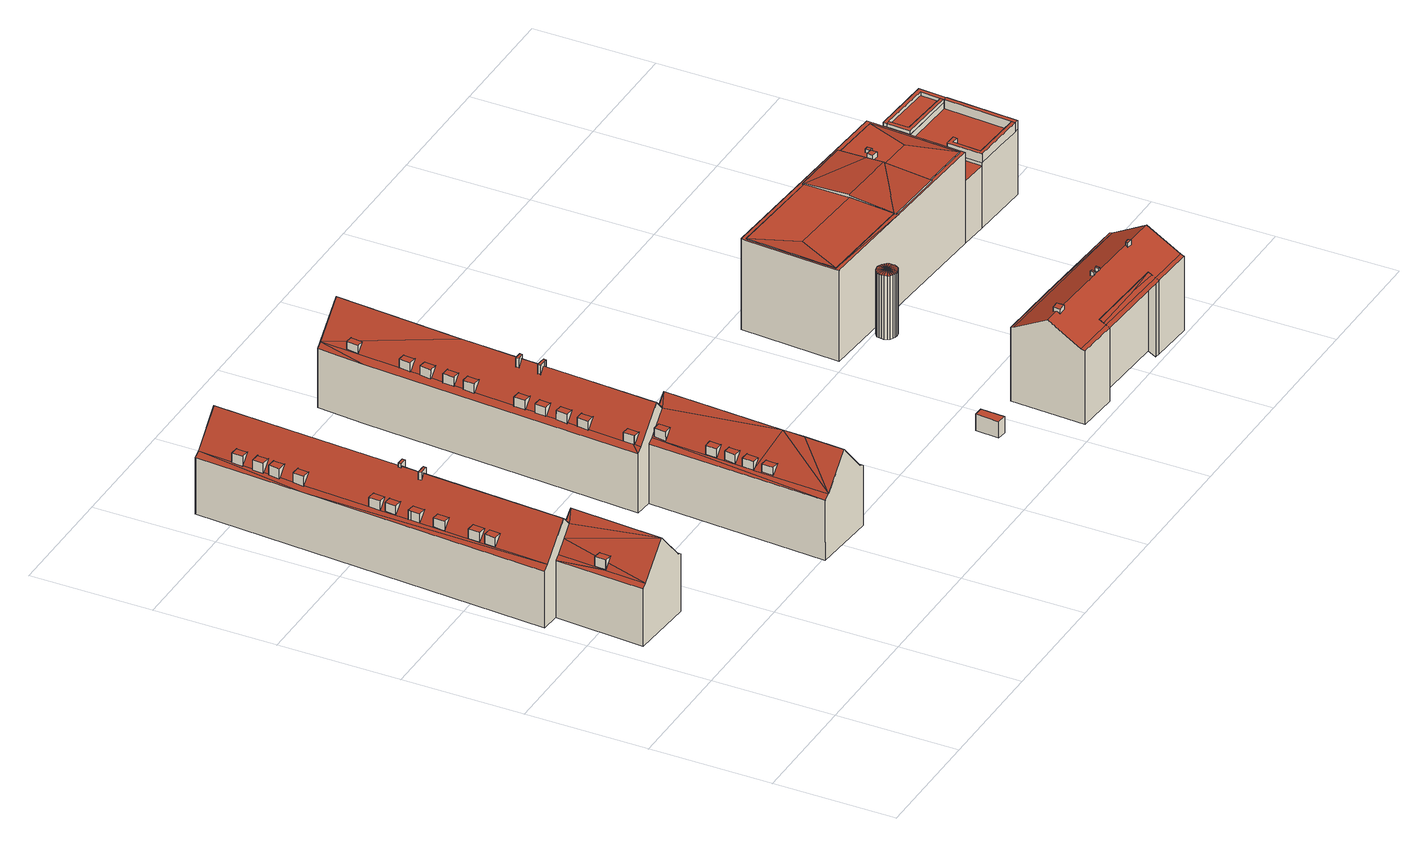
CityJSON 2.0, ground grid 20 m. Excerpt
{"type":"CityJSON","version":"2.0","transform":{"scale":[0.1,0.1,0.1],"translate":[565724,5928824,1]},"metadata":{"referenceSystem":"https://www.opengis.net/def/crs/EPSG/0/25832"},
"CityObjects":{
"building1":{"type":"Building","attributes":{"Grundfläche 2D":"768.946537","Grundhöhe NN":"1.746"},"children":["building1-1","building1-2","building1-3","building1-4","building1-5","building1-6","building1-7","building1-8","building1-9","building1-10","building1-11","building1-12","building1-13","building1-14","building1-15","building1-16","building1-17","building1-18","building1-19","building1-20","building1-21"],"geometry":[{"type":"Solid","lod":"3","boundaries":[[[[0,1,2,3,4,5,6,7,8,9,10]],[[6,11,12,7]],[[13,14,15,16,17,18,19,9,8,7,12,20,21,22]],[[23,18,17]],[[22,14,13]],[[22,24,22,21,20,25,26,27,28,29,30,31,32,33,34,35,36,37,38,17,16,15,14,39,14]],[[40,41,25,42,43,44]],[[36,35,34,33,32,31,30,29,28,27,26,25,41,38,37]],[[45,38,41]],[[46,47,48]],[[48,47,49,50]],[[50,51,48]],[[52,53,50,49,47,54,47,46,55,56]],[[18,23,52]],[[23,53,52]],[[57,53,23]],[[58,59,57,60,61]],[[61,62,58]],[[58,62,63]],[[63,53,57,59,58]],[[64,65,63,62]],[[62,61,64]],[[61,60,64]],[[11,6,5,4,3,2,1,0,10,66,67]],[[68,42,25,20,12,11,67,69]],[[45,41,40,44,43,42,68,70]],[[60,57,23,17,38,45,70,71,64]],[[66,10,9,19,18,52,56,55,46,48,72,73]],[[65,64,71,74]],[[51,50,53,63,65,74,75]],[[48,51,75,72]],[[73,72,75,74,71,70,68,69,67,66]]]],"semantics":{"surfaces":[{"type":"RoofSurface"},{"type":"WallSurface"},{"type":"GroundSurface"}],"values":[[0,0,0,0,0,0,0,0,0,0,0,0,0,0,0,0,0,0,0,0,0,0,0,1,1,1,1,1,1,1,1,2]]}}]},
"building1-1":{"type":"BuildingInstallation","parents":["building1"],"geometry":[{"type":"MultiSurface","lod":"3","boundaries":[[[76,77,78,79]],[[79,7,76]],[[78,77,8]],[[8,7,79,78]]],"semantics":{"surfaces":[{"type":"RoofSurface"},{"type":"WallSurface"}],"values":[0,1,1,1]}}]},
"building1-2":{"type":"BuildingInstallation","parents":["building1"],"geometry":[{"type":"MultiSurface","lod":"3","boundaries":[[[80,81,82,83,84]],[[29,84,83,85]],[[86,85,83,82]],[[82,81,28,86]]],"semantics":{"surfaces":[{"type":"RoofSurface"},{"type":"WallSurface"}],"values":[0,1,1,1]}}]},
"building1-3":{"type":"BuildingInstallation","parents":["building1"],"geometry":[{"type":"MultiSurface","lod":"3","boundaries":[[[87,88,89,90]],[[91,35,89,88]],[[90,89,35]],[[88,87,34,91]]],"semantics":{"surfaces":[{"type":"RoofSurface"},{"type":"WallSurface"}],"values":[0,1,1,1]}}]},
"building1-4":{"type":"BuildingInstallation","parents":["building1"],"geometry":[{"type":"MultiSurface","lod":"3","boundaries":[[[92,93,94,95,96]],[[97,36,94,93]],[[36,37,95,94]],[[37,96,95]],[[93,92,97]]],"semantics":{"surfaces":[{"type":"RoofSurface"},{"type":"WallSurface"}],"values":[0,1,1,1,1]}}]},
"building1-5":{"type":"BuildingInstallation","parents":["building1"],"geometry":[{"type":"MultiSurface","lod":"3","boundaries":[[[98,99,100,101,102,103]],[[102,101,104,105]],[[98,103,102,105,31]],[[101,100,99,30,104]]],"semantics":{"surfaces":[{"type":"RoofSurface"},{"type":"WallSurface"}],"values":[0,1,1,1]}}]},
"building1-6":{"type":"BuildingInstallation","parents":["building1"],"geometry":[{"type":"MultiSurface","lod":"3","boundaries":[[[106,107,108,109]],[[107,110,108]],[[109,111,106]],[[107,106,111,110]]],"semantics":{"surfaces":[{"type":"RoofSurface"},{"type":"WallSurface"}],"values":[0,1,1,1]}}]},
"building1-7":{"type":"BuildingInstallation","parents":["building1"],"geometry":[{"type":"MultiSurface","lod":"3","boundaries":[[[112,113,114,115]],[[113,112,116,117]],[[113,117,114]],[[115,116,112]]],"semantics":{"surfaces":[{"type":"RoofSurface"},{"type":"WallSurface"}],"values":[0,1,1,1]}}]},
"building1-8":{"type":"BuildingInstallation","parents":["building1"],"geometry":[{"type":"MultiSurface","lod":"3","boundaries":[[[118,119,120,121]],[[121,120,122,123]],[[121,123,118]],[[119,122,120]]],"semantics":{"surfaces":[{"type":"RoofSurface"},{"type":"WallSurface"}],"values":[0,1,1,1]}}]},
"building1-9":{"type":"BuildingInstallation","parents":["building1"],"geometry":[{"type":"MultiSurface","lod":"3","boundaries":[[[124,125,126,127]],[[127,126,128,129]],[[127,129,124]],[[125,128,126]]],"semantics":{"surfaces":[{"type":"RoofSurface"},{"type":"WallSurface"}],"values":[0,1,1,1]}}]},
"building1-10":{"type":"BuildingInstallation","parents":["building1"],"geometry":[{"type":"MultiSurface","lod":"3","boundaries":[[[130,131,132,133]],[[133,132,134,135]],[[133,135,130]],[[131,134,132]]],"semantics":{"surfaces":[{"type":"RoofSurface"},{"type":"WallSurface"}],"values":[0,1,1,1]}}]},
"building1-11":{"type":"BuildingInstallation","parents":["building1"],"geometry":[{"type":"MultiSurface","lod":"3","boundaries":[[[136,137,138,139]],[[137,140,138]],[[139,141,136]],[[137,136,141,140]]],"semantics":{"surfaces":[{"type":"RoofSurface"},{"type":"WallSurface"}],"values":[0,1,1,1]}}]},
"building1-12":{"type":"BuildingInstallation","parents":["building1"],"geometry":[{"type":"MultiSurface","lod":"3","boundaries":[[[142,143,144,145]],[[143,146,144]],[[145,147,142]],[[143,142,147,146]]],"semantics":{"surfaces":[{"type":"RoofSurface"},{"type":"WallSurface"}],"values":[0,1,1,1]}}]},
"building1-13":{"type":"BuildingInstallation","parents":["building1"],"geometry":[{"type":"MultiSurface","lod":"3","boundaries":[[[148,149,150,151,152,153,154,155,156]],[[157,158,159,152,151,150]],[[16,160,161,162,154,153,152,159,163]],[[162,164,155,154]],[[155,164,165,166,15,167,157,150,149,148,156]]],"semantics":{"surfaces":[{"type":"RoofSurface"},{"type":"WallSurface"}],"values":[0,1,1,1,1]}}]},
"building1-14":{"type":"BuildingInstallation","parents":["building1"],"geometry":[{"type":"MultiSurface","lod":"3","boundaries":[[[168,169,170,171]],[[172,173,170,169]],[[27,24,171,170,173]],[[172,169,168,174,26]]],"semantics":{"surfaces":[{"type":"RoofSurface"},{"type":"WallSurface"}],"values":[0,1,1,1]}}]},
"building1-15":{"type":"BuildingInstallation","parents":["building1"],"geometry":[{"type":"MultiSurface","lod":"3","boundaries":[[[175,176,177,178]],[[176,179,177]],[[178,180,175]],[[176,175,180,179]]],"semantics":{"surfaces":[{"type":"RoofSurface"},{"type":"WallSurface"}],"values":[0,1,1,1]}}]},
"building1-16":{"type":"BuildingInstallation","parents":["building1"],"geometry":[{"type":"MultiSurface","lod":"3","boundaries":[[[181,182,183,184]],[[182,185,183]],[[184,186,181]],[[182,181,186,185]]],"semantics":{"surfaces":[{"type":"RoofSurface"},{"type":"WallSurface"}],"values":[0,1,1,1]}}]},
"building1-17":{"type":"BuildingInstallation","parents":["building1"],"geometry":[{"type":"MultiSurface","lod":"3","boundaries":[[[187,188,189,190,191,192]],[[191,190,193,194]],[[187,192,191,194,33]],[[190,189,188,32,193]]],"semantics":{"surfaces":[{"type":"RoofSurface"},{"type":"WallSurface"}],"values":[0,1,1,1]}}]},
"building1-18":{"type":"BuildingInstallation","parents":["building1"],"geometry":[{"type":"MultiSurface","lod":"3","boundaries":[[[195,196,197,198,199,200,201,202]],[[203,204,196,195]],[[204,39,14,13,205,200,199,198,197,196]],[[205,206,201,200]],[[203,195,202,201,206,22]]],"semantics":{"surfaces":[{"type":"RoofSurface"},{"type":"WallSurface"}],"values":[0,1,1,1,1]}}]},
"building1-19":{"type":"BuildingInstallation","parents":["building1"],"geometry":[{"type":"MultiSurface","lod":"3","boundaries":[[[207,208,209,210]],[[208,211,209]],[[210,212,207]],[[208,207,212,211]]],"semantics":{"surfaces":[{"type":"RoofSurface"},{"type":"WallSurface"}],"values":[0,1,1,1]}}]},
"building1-20":{"type":"BuildingInstallation","parents":["building1"],"geometry":[{"type":"MultiSurface","lod":"3","boundaries":[[[213,214,215,216,217]],[[216,215,218,219]],[[213,217,54,49]],[[49,47,214,213]],[[47,218,215,214]]],"semantics":{"surfaces":[{"type":"RoofSurface"},{"type":"WallSurface"}],"values":[0,1,1,1,1]}}]},
"building1-21":{"type":"BuildingInstallation","parents":["building1"],"geometry":[{"type":"MultiSurface","lod":"3","boundaries":[[[220,221,222,223,224]],[[225,61,221,220]],[[61,62,222,221]],[[222,62,58,223]],[[220,224,59,225]]],"semantics":{"surfaces":[{"type":"RoofSurface"},{"type":"WallSurface"}],"values":[0,1,1,1,1]}}]},
"building2":{"type":"Building","attributes":{"Grundfläche 2D":"890.779433","Grundhöhe NN":"1.275"},"children":["building2-1","building2-2","building2-3","building2-4","building2-5","building2-6","building2-7","building2-8","building2-9","building2-10","building2-11","building2-12","building2-13","building2-14","building2-15","building2-16","building2-17","building2-18","building2-19","building2-20","building2-21","building2-22","building2-23","building2-24","building2-25","building2-26","building2-27","building2-28","building2-29","building2-30","building2-31","building2-32","building2-33","building2-34"],"geometry":[{"type":"Solid","lod":"3","boundaries":[[[[226,227,228,229]],[[230,231,232,233,234,235,236,237,238,239,240,241,242,243,244,245,246,229,228,247,248,249,250,251,252,253,254]],[[226,245,244,243,242,241,240,239,238,237,236,235,234,233,232,231,230,254,255,227]],[[226,246,245]],[[226,229,246]],[[253,252,256,254]],[[257,255,254]],[[258,259,260,247]],[[251,261,251,250]],[[247,260,262,263,261,251,250,249,248]],[[264,265,266,267,268,269,270,252,251,261,263,262,260,271]],[[269,268,256,252,270]],[[260,262,263,261,263,262]],[[267,266,265,264,271,272,273,268]],[[274,275,276,277,278,279,280]],[[280,281,274]],[[282,283,281,284,285,286]],[[286,285,274,281,283,282]],[[276,275,274,285,287,278,277]],[[278,287,288]],[[289,260,259,284]],[[259,285,284]],[[290,291,285,259]],[[292,293,285,291]],[[288,287,293]],[[287,285,293]],[[294,295,290]],[[292,291,290,295,293]],[[290,259,258,247,228,227,296,297,294]],[[273,272,298,299]],[[257,254,256,268,273,299,300]],[[227,255,257,300,301,296]],[[271,260,289,284,281,280,302,298,272]],[[295,294,297,303]],[[279,278,288,293,295,303,304]],[[280,279,304,302]],[[296,301,300,299,298,302,304,303,297]]]],"semantics":{"surfaces":[{"type":"RoofSurface"},{"type":"WallSurface"},{"type":"GroundSurface"}],"values":[[0,0,0,0,0,0,0,0,0,0,0,0,0,0,0,0,0,0,0,0,0,0,0,0,0,0,0,0,1,1,1,1,1,1,1,1,2]]}}]},
"building2-1":{"type":"BuildingInstallation","parents":["building2"],"geometry":[{"type":"MultiSurface","lod":"3","boundaries":[[[305,306,307,308,309,310,311,312,313]],[[263,310,309,308,314,315]],[[311,310,263,249,316]],[[316,317,312,311]],[[262,305,313,312,317,248]],[[306,305,262,318]],[[307,306,318,319]],[[319,314,308,307]]],"semantics":{"surfaces":[{"type":"RoofSurface"},{"type":"WallSurface"}],"values":[0,1,1,1,1,1,1,1]}}]},
"building2-2":{"type":"BuildingInstallation","parents":["building2"],"geometry":[{"type":"MultiSurface","lod":"3","boundaries":[[[320,321,322,323]],[[321,324,322]],[[323,325,320]],[[321,320,325,324]]],"semantics":{"surfaces":[{"type":"RoofSurface"},{"type":"WallSurface"}],"values":[0,1,1,1]}}]},
"building2-3":{"type":"BuildingInstallation","parents":["building2"],"geometry":[{"type":"MultiSurface","lod":"3","boundaries":[[[326,327,328,329,330,331]],[[332,333,327,326]],[[250,261,334,329,328,327,333]],[[334,335,330,329]],[[332,326,331,330,335,251]]],"semantics":{"surfaces":[{"type":"RoofSurface"},{"type":"WallSurface"}],"values":[0,1,1,1,1]}}]},
"building2-4":{"type":"BuildingInstallation","parents":["building2"],"geometry":[{"type":"MultiSurface","lod":"3","boundaries":[[[336,270,337,338,339]],[[267,340,269,336,339]],[[338,337,341,266]],[[266,267,339,338]]],"semantics":{"surfaces":[{"type":"RoofSurface"},{"type":"WallSurface"}],"values":[0,1,1,1]}}]},
"building2-5":{"type":"BuildingInstallation","parents":["building2"],"geometry":[{"type":"MultiSurface","lod":"3","boundaries":[[[342,343,344,345]],[[343,346,344]],[[345,347,342]],[[343,342,347,346]]],"semantics":{"surfaces":[{"type":"RoofSurface"},{"type":"WallSurface"}],"values":[0,1,1,1]}}]},
"building2-6":{"type":"BuildingInstallation","parents":["building2"],"geometry":[{"type":"MultiSurface","lod":"3","boundaries":[[[348,349,350,351]],[[349,352,350]],[[351,353,348]],[[349,348,353,352]]],"semantics":{"surfaces":[{"type":"RoofSurface"},{"type":"WallSurface"}],"values":[0,1,1,1]}}]},
"building2-7":{"type":"BuildingInstallation","parents":["building2"],"geometry":[{"type":"MultiSurface","lod":"3","boundaries":[[[354,355,356,357]],[[355,358,356]],[[357,359,354]],[[355,354,359,358]]],"semantics":{"surfaces":[{"type":"RoofSurface"},{"type":"WallSurface"}],"values":[0,1,1,1]}}]},
"building2-8":{"type":"BuildingInstallation","parents":["building2"],"geometry":[{"type":"MultiSurface","lod":"3","boundaries":[[[360,361,362,363,364]],[[365,366,363,362]],[[364,363,366,233]],[[365,362,361,360,232]]],"semantics":{"surfaces":[{"type":"RoofSurface"},{"type":"WallSurface"}],"values":[0,1,1,1]}}]},
"building2-9":{"type":"BuildingInstallation","parents":["building2"],"geometry":[{"type":"MultiSurface","lod":"3","boundaries":[[[367,368,369,370]],[[371,372,369,368]],[[370,369,372,231]],[[371,368,367,230]]],"semantics":{"surfaces":[{"type":"RoofSurface"},{"type":"WallSurface"}],"values":[0,1,1,1]}}]},
"building2-10":{"type":"BuildingInstallation","parents":["building2"],"geometry":[{"type":"MultiSurface","lod":"3","boundaries":[[[373,374,375,376]],[[374,377,375]],[[376,378,373]],[[374,373,378,377]]],"semantics":{"surfaces":[{"type":"RoofSurface"},{"type":"WallSurface"}],"values":[0,1,1,1]}}]},
"building2-11":{"type":"BuildingInstallation","parents":["building2"],"geometry":[{"type":"MultiSurface","lod":"3","boundaries":[[[379,380,381,382]],[[380,383,381]],[[382,384,379]],[[380,379,384,383]]],"semantics":{"surfaces":[{"type":"RoofSurface"},{"type":"WallSurface"}],"values":[0,1,1,1]}}]},
"building2-12":{"type":"BuildingInstallation","parents":["building2"],"geometry":[{"type":"MultiSurface","lod":"3","boundaries":[[[385,386,387,388,389]],[[390,391,388,387]],[[389,388,391,237]],[[236,390,387,386,385]]],"semantics":{"surfaces":[{"type":"RoofSurface"},{"type":"WallSurface"}],"values":[0,1,1,1]}}]},
"building2-13":{"type":"BuildingInstallation","parents":["building2"],"geometry":[{"type":"MultiSurface","lod":"3","boundaries":[[[392,393,394,395]],[[393,396,394]],[[395,397,392]],[[393,392,397,396]]],"semantics":{"surfaces":[{"type":"RoofSurface"},{"type":"WallSurface"}],"values":[0,1,1,1]}}]},
"building2-14":{"type":"BuildingInstallation","parents":["building2"],"geometry":[{"type":"MultiSurface","lod":"3","boundaries":[[[398,399,400,401,402]],[[246,226,398,402]],[[226,229,399,398]],[[229,400,399]],[[246,402,401]]],"semantics":{"surfaces":[{"type":"RoofSurface"},{"type":"WallSurface"}],"values":[0,1,1,1,1]}}]},
"building2-15":{"type":"BuildingInstallation","parents":["building2"],"geometry":[{"type":"MultiSurface","lod":"3","boundaries":[[[403,404,405,406]],[[406,265,407,403]],[[405,404,264]],[[264,265,406,405]]],"semantics":{"surfaces":[{"type":"RoofSurface"},{"type":"WallSurface"}],"values":[0,1,1,1]}}]},
"building2-16":{"type":"BuildingInstallation","parents":["building2"],"geometry":[{"type":"MultiSurface","lod":"3","boundaries":[[[408,409,410,411,412]],[[413,414,411,410]],[[412,411,414,239]],[[413,410,409,408,238]]],"semantics":{"surfaces":[{"type":"RoofSurface"},{"type":"WallSurface"}],"values":[0,1,1,1]}}]},
"building2-17":{"type":"BuildingInstallation","parents":["building2"],"geometry":[{"type":"MultiSurface","lod":"3","boundaries":[[[415,416,417,418]],[[419,420,417,416]],[[418,417,420,243]],[[416,415,242,419]]],"semantics":{"surfaces":[{"type":"RoofSurface"},{"type":"WallSurface"}],"values":[0,1,1,1]}}]},
"building2-18":{"type":"BuildingInstallation","parents":["building2"],"geometry":[{"type":"MultiSurface","lod":"3","boundaries":[[[421,422,423,424,425]],[[426,427,424,423]],[[425,424,427,241]],[[426,423,422,421,240]]],"semantics":{"surfaces":[{"type":"RoofSurface"},{"type":"WallSurface"}],"values":[0,1,1,1]}}]},
"building2-19":{"type":"BuildingInstallation","parents":["building2"],"geometry":[{"type":"MultiSurface","lod":"3","boundaries":[[[428,429,430,431]],[[429,432,430]],[[431,433,428]],[[429,428,433,432]]],"semantics":{"surfaces":[{"type":"RoofSurface"},{"type":"WallSurface"}],"values":[0,1,1,1]}}]},
"building2-20":{"type":"BuildingInstallation","parents":["building2"],"geometry":[{"type":"MultiSurface","lod":"3","boundaries":[[[434,435,436,437]],[[438,439,436,435]],[[439,437,436]],[[435,434,253,438]]],"semantics":{"surfaces":[{"type":"RoofSurface"},{"type":"WallSurface"}],"values":[0,1,1,1]}}]},
"building2-21":{"type":"BuildingInstallation","parents":["building2"],"geometry":[{"type":"MultiSurface","lod":"3","boundaries":[[[440,441,442,443]],[[443,442,444]],[[440,445,441]],[[445,444,442,441]]],"semantics":{"surfaces":[{"type":"RoofSurface"},{"type":"WallSurface"}],"values":[0,1,1,1]}}]},
"building2-22":{"type":"BuildingInstallation","parents":["building2"],"geometry":[{"type":"MultiSurface","lod":"3","boundaries":[[[446,447,448,449]],[[450,451,448,447]],[[449,448,451,245]],[[244,450,447,446]]],"semantics":{"surfaces":[{"type":"RoofSurface"},{"type":"WallSurface"}],"values":[0,1,1,1]}}]},
"building2-23":{"type":"BuildingInstallation","parents":["building2"],"geometry":[{"type":"MultiSurface","lod":"3","boundaries":[[[452,453,454,455,456,457]],[[456,455,458,459]],[[452,457,456,459,235]],[[455,454,453,234,458]]],"semantics":{"surfaces":[{"type":"RoofSurface"},{"type":"WallSurface"}],"values":[0,1,1,1]}}]},
"building2-24":{"type":"BuildingInstallation","parents":["building2"],"geometry":[{"type":"MultiSurface","lod":"3","boundaries":[[[460,461,462,463]],[[461,464,462]],[[463,465,460]],[[461,460,465,464]]],"semantics":{"surfaces":[{"type":"RoofSurface"},{"type":"WallSurface"}],"values":[0,1,1,1]}}]},
"building2-25":{"type":"BuildingInstallation","parents":["building2"],"geometry":[{"type":"MultiSurface","lod":"3","boundaries":[[[466,467,286,468]],[[467,469,286]],[[468,470,466]],[[467,466,470,469]]],"semantics":{"surfaces":[{"type":"RoofSurface"},{"type":"WallSurface"}],"values":[0,1,1,1]}}]},
"building2-26":{"type":"BuildingInstallation","parents":["building2"],"geometry":[{"type":"MultiSurface","lod":"3","boundaries":[[[471,472,473,474,475]],[[472,471,475,476,283]],[[474,473,282,477]],[[477,476,475,474]]],"semantics":{"surfaces":[{"type":"RoofSurface"},{"type":"WallSurface"}],"values":[0,1,1,1]}}]},
"building2-27":{"type":"BuildingInstallation","parents":["building2"],"geometry":[{"type":"MultiSurface","lod":"3","boundaries":[[[478,479,480,481]],[[481,480,482,483]],[[481,483,478]],[[479,482,480]]],"semantics":{"surfaces":[{"type":"RoofSurface"},{"type":"WallSurface"}],"values":[0,1,1,1]}}]},
"building2-28":{"type":"BuildingInstallation","parents":["building2"],"geometry":[{"type":"MultiSurface","lod":"3","boundaries":[[[484,485,486,487,488]],[[489,291,484,488]],[[291,292,485,484]],[[292,486,485]],[[488,487,489]]],"semantics":{"surfaces":[{"type":"RoofSurface"},{"type":"WallSurface"}],"values":[0,1,1,1,1]}}]},
"building2-29":{"type":"BuildingInstallation","parents":["building2"],"geometry":[{"type":"MultiSurface","lod":"3","boundaries":[[[490,491,492,493]],[[490,493,494,495]],[[491,490,495,496]],[[494,493,492]]],"semantics":{"surfaces":[{"type":"RoofSurface"},{"type":"WallSurface"}],"values":[0,1,1,1]}}]},
"building2-30":{"type":"BuildingInstallation","parents":["building2"],"geometry":[{"type":"MultiSurface","lod":"3","boundaries":[[[497,498,499,500]],[[498,501,499]],[[500,502,497]],[[498,497,502,501]]],"semantics":{"surfaces":[{"type":"RoofSurface"},{"type":"WallSurface"}],"values":[0,1,1,1]}}]},
"building2-31":{"type":"BuildingInstallation","parents":["building2"],"geometry":[{"type":"MultiSurface","lod":"3","boundaries":[[[503,504,505,506,507,508]],[[504,503,509]],[[275,510,507,506,505]],[[510,274,508,507]],[[274,509,503,508]]],"semantics":{"surfaces":[{"type":"RoofSurface"},{"type":"WallSurface"}],"values":[0,1,1,1,1]}}]},
"building2-32":{"type":"BuildingInstallation","parents":["building2"],"geometry":[{"type":"MultiSurface","lod":"3","boundaries":[[[511,512,513,514]],[[514,513,515,516]],[[514,516,511]],[[512,515,513]]],"semantics":{"surfaces":[{"type":"RoofSurface"},{"type":"WallSurface"}],"values":[0,1,1,1]}}]},
"building2-33":{"type":"BuildingInstallation","parents":["building2"],"geometry":[{"type":"MultiSurface","lod":"3","boundaries":[[[517,518,519,520,521]],[[518,517,522,276]],[[521,520,519,277,523]],[[523,522,517,521]]],"semantics":{"surfaces":[{"type":"RoofSurface"},{"type":"WallSurface"}],"values":[0,1,1,1]}}]},
"building2-34":{"type":"BuildingInstallation","parents":["building2"],"geometry":[{"type":"MultiSurface","lod":"3","boundaries":[[[524,525,526,527]],[[527,526,528,529]],[[527,529,524]],[[525,528,526]]],"semantics":{"surfaces":[{"type":"RoofSurface"},{"type":"WallSurface"}],"values":[0,1,1,1]}}]},
"building3":{"type":"Building","attributes":{"Grundfläche 2D":"5.227766","Grundhöhe NN":"1.919"},"geometry":[{"type":"Solid","lod":"3","boundaries":[[[[530,531,532,533]],[[534,535,533,532]],[[535,536,530,533]],[[536,537,531,530]],[[537,534,532,531]],[[537,536,535,534]]]],"semantics":{"surfaces":[{"type":"RoofSurface"},{"type":"WallSurface"},{"type":"GroundSurface"}],"values":[[0,1,1,1,1,2]]}}]},
"building4":{"type":"Building","attributes":{"Grundfläche 2D":"6.091038","Grundhöhe NN":"1.852"},"geometry":[{"type":"Solid","lod":"3","boundaries":[[[[538,539,540,541]],[[542,543,541,540]],[[543,544,538,541]],[[544,545,539,538]],[[545,542,540,539]],[[545,544,543,542]]]],"semantics":{"surfaces":[{"type":"RoofSurface"},{"type":"WallSurface"},{"type":"GroundSurface"}],"values":[[0,1,1,1,1,2]]}}]},
"building5":{"type":"Building","attributes":{"Grundfläche 2D":"328.693877","Grundhöhe NN":"1.774"},"children":["building5-1","building5-2","building5-3","building5-4","building5-5","building5-6"],"geometry":[{"type":"MultiSurface","lod":"3","boundaries":[[[546,547,548,549,550,551,552,553]],[[554,555,556]],[[555,557,558,556]],[[559,560,561,562,563,564,565,566,567,556,558]],[[567,566,565,564,563,562,561,560,559,547,546,553,552]],[[549,548,568,569]],[[549,570,546]],[[569,570,549]],[[546,570,571]],[[572,571,570,573]],[[553,572,573,574]],[[550,553,574,575]],[[551,550,575,576]],[[577,554,556,567,552,551,576,578]],[[554,577,579,557,555]],[[548,547,559,558,557,579,568]],[[575,573,570,569,568,579,577,578,576]],[[549,546,553,550]],[[572,546,571]],[[572,553,546]]],"semantics":{"surfaces":[{"type":"RoofSurface"},{"type":"WallSurface"},{"type":"GroundSurface"}],"values":[0,0,0,0,0,1,1,1,1,1,1,1,1,1,1,1,2,0,0,0]}}]},
"building5-1":{"type":"BuildingInstallation","parents":["building5"],"geometry":[{"type":"MultiSurface","lod":"3","boundaries":[[[580,581,582,583]],[[562,563,580,583]],[[584,581,580,563]],[[584,585,582,581]],[[562,583,582,585]]],"semantics":{"surfaces":[{"type":"RoofSurface"},{"type":"WallSurface"}],"values":[0,1,1,1,1]}}]},
"building5-2":{"type":"BuildingInstallation","parents":["building5"],"geometry":[{"type":"MultiSurface","lod":"3","boundaries":[[[586,587,588,589,590,591]],[[588,587,592,566]],[[589,588,566,593]],[[590,589,593,594]],[[595,586,591,590,594,596]],[[587,586,595,592]]],"semantics":{"surfaces":[{"type":"RoofSurface"},{"type":"WallSurface"}],"values":[0,1,1,1,1,1]}}]},
"building5-3":{"type":"BuildingInstallation","parents":["building5"],"geometry":[{"type":"MultiSurface","lod":"3","boundaries":[[[597,598,599,600]],[[601,564,598,597]],[[564,565,599,598]],[[602,600,599,565]],[[602,601,597,600]]],"semantics":{"surfaces":[{"type":"RoofSurface"},{"type":"WallSurface"}],"values":[0,1,1,1,1]}}]},
"building5-4":{"type":"BuildingInstallation","parents":["building5"],"geometry":[{"type":"MultiSurface","lod":"3","boundaries":[[[603,604,605,606,607]],[[604,603,608,609]],[[604,609,560,610,605]],[[611,612,606,605,610]],[[612,561,608,603,607,606]]],"semantics":{"surfaces":[{"type":"RoofSurface"},{"type":"WallSurface"}],"values":[0,1,1,1,1]}}]},
"building5-5":{"type":"BuildingInstallation","parents":["building5"],"geometry":[{"type":"MultiSurface","lod":"3","boundaries":[[[613,614,615,616]],[[616,615,617,618]],[[613,616,618,619]],[[619,620,614,613]],[[618,617,620,619]]],"semantics":{"surfaces":[{"type":"RoofSurface"},{"type":"WallSurface"},{"type":"OuterCeilingSurface"}],"values":[0,1,1,1,2]}}]},
"building5-6":{"type":"BuildingInstallation","parents":["building5"],"geometry":[{"type":"MultiSurface","lod":"3","boundaries":[[[621,622,623,624]],[[621,624,625,626]],[[624,623,627,625]],[[622,621,626,628]],[[625,627,628,626]]],"semantics":{"surfaces":[{"type":"RoofSurface"},{"type":"WallSurface"},{"type":"OuterCeilingSurface"}],"values":[0,1,1,1,2]}}]},
"building6":{"type":"Building","attributes":{"Grundfläche 2D":"8.212697","Grundhöhe NN":"2.402"},"geometry":[{"type":"Solid","lod":"3","boundaries":[[[[629,630,631]],[[629,632,630]],[[629,631,633]],[[629,633,634]],[[629,634,635]],[[629,635,636]],[[629,636,637]],[[629,637,638]],[[629,638,639]],[[629,639,640]],[[629,640,641]],[[629,641,642]],[[629,642,643]],[[629,643,644]],[[629,644,645]],[[629,645,646]],[[629,646,647]],[[629,647,648]],[[629,648,649]],[[629,649,650]],[[629,650,651]],[[629,651,652]],[[629,652,653]],[[629,653,632]],[[654,655,631,630]],[[655,656,633,631]],[[657,654,630,632]],[[656,658,634,633]],[[658,659,635,634]],[[659,660,636,635]],[[660,661,637,636]],[[661,662,638,637]],[[662,663,639,638]],[[663,664,640,639]],[[664,665,641,640]],[[665,666,642,641]],[[666,667,643,642]],[[667,668,644,643]],[[668,669,645,644]],[[669,670,646,645]],[[670,671,647,646]],[[671,672,648,647]],[[672,673,649,648]],[[673,674,650,649]],[[674,675,651,650]],[[675,676,652,651]],[[676,677,653,652]],[[677,657,632,653]],[[674,673,672,671,670,669,668,667,666,665,664,663,662,661,660,659,658,656,655,654,657,677,676,675]]]],"semantics":{"surfaces":[{"type":"RoofSurface"},{"type":"WallSurface"},{"type":"GroundSurface"}],"values":[[0,0,0,0,0,0,0,0,0,0,0,0,0,0,0,0,0,0,0,0,0,0,0,0,1,1,1,1,1,1,1,1,1,1,1,1,1,1,1,1,1,1,1,1,1,1,1,1,2]]}}]},
"building7":{"type":"Building","attributes":{"Grundfläche 2D":"829.667092","Grundhöhe NN":"2.402"},"children":["building7-1","building7-2","building7-3","building7-4","building7-5","building7-6"],"geometry":[{"type":"MultiSurface","lod":"3","boundaries":[[[678,679,680,681]],[[682,680,679]],[[680,682,683,684,681],[685,686,687,688],[689,690,691,692]],[[693,694,695,696,697]],[[698,699,700,696,695]],[[697,696,700]],[[701,702,703,704,705]],[[706,707,702,701]],[[706,708,709,710,707]],[[709,711,712,713,710]],[[714,715,716,717,718]],[[719,720,721,722]],[[723,724,725,726,727,728,729,730,720,731,718,717,732,733,734,735,715,714,736,737,719]],[[738,739,740,741,742,743,744,745,746]],[[747,748,749,750,751,752,753,754,755,756]],[[757,758,759,760,761,762,763]],[[679,678,728,727]],[[682,679,727,726]],[[683,682,726,725]],[[695,694,720,719,699,698]],[[700,699,719,737]],[[736,714,697,700,737]],[[714,718,693,697]],[[718,731,720,694,693]],[[706,701,705,723,719,722,721,720,730,711,709,708]],[[712,711,730,729]],[[713,712,729,728,678,681,710]],[[681,684,707,710]],[[707,684,683,725,724,704,703,702]],[[705,704,724,723]],[[716,715,735,734,764,765]],[[717,716,765,766,761,732]],[[732,761,760,733]],[[733,760,767,764,734]],[[739,748,747,740]],[[740,747,756,741]],[[741,756,755,742]],[[744,743,742,755,768,769,770]],[[744,770,771,759,745]],[[739,738,757,763,748]],[[745,759,758,746]],[[746,758,757,738]],[[751,750,762,772,773,752]],[[774,754,753,752,773,775]],[[755,754,774,768]],[[749,748,763,762,750]],[[760,759,771,767]],[[762,761,766,772]],[[771,770,769,768,774,775,773,772,766,765,764,767]]],"semantics":{"surfaces":[{"type":"RoofSurface"},{"type":"WallSurface"},{"type":"GroundSurface"}],"values":[0,0,0,0,0,0,0,0,0,0,0,0,0,0,0,0,1,1,1,1,1,1,1,1,1,1,1,1,1,1,1,1,1,1,1,1,1,1,1,1,1,1,1,1,1,1,1,1,2]}}]},
"building7-1":{"type":"BuildingInstallation","parents":["building7"],"geometry":[{"type":"MultiSurface","lod":"3","boundaries":[[[776,777,778,779]],[[779,778,690,689]],[[776,779,689,692]],[[777,776,692,691]],[[778,777,691,690]]],"semantics":{"surfaces":[{"type":"RoofSurface"},{"type":"WallSurface"}],"values":[0,1,1,1,1]}}]},
"building7-2":{"type":"BuildingInstallation","parents":["building7"],"geometry":[{"type":"MultiSurface","lod":"3","boundaries":[[[780,781,782,783,784,785,786,787,788]],[[742,743,744,785,784,783]],[[744,745,786,785]],[[745,746,787,786]],[[788,789,790,780]],[[791,781,780,790]]],"semantics":{"surfaces":[{"type":"RoofSurface"},{"type":"WallSurface"}],"values":[0,1,1,1,1,1]}}]},
"building7-3":{"type":"BuildingInstallation","parents":["building7"],"geometry":[{"type":"MultiSurface","lod":"3","boundaries":[[[792,782,781,793,788,787,794]],[[795,793,781,791]],[[788,793,795,789]],[[746,738,794,787]],[[738,740,792,794]],[[740,741,782,792]]],"semantics":{"surfaces":[{"type":"RoofSurface"},{"type":"WallSurface"}],"values":[0,1,1,1,1,1]}}]},
"building7-4":{"type":"BuildingInstallation","parents":["building7"],"geometry":[{"type":"MultiSurface","lod":"3","boundaries":[[[796,797,798,799,800,801,802,803]],[[799,798,804,805]],[[800,799,805,806]],[[801,800,806,807]],[[807,808,802,801]],[[808,749,803,802]],[[749,750,796,803]],[[750,751,797,796]]],"semantics":{"surfaces":[{"type":"RoofSurface"},{"type":"WallSurface"}],"values":[0,1,1,1,1,1,1,1]}}]},
"building7-5":{"type":"BuildingInstallation","parents":["building7"],"geometry":[{"type":"MultiSurface","lod":"3","boundaries":[[[797,809,810,811,812,783,782,798]],[[751,813,752,810,809,797]],[[752,753,754,812,811,810]],[[755,742,783,812,754]],[[741,742,755,756]],[[804,798,782,741,756]]],"semantics":{"surfaces":[{"type":"RoofSurface"},{"type":"WallSurface"}],"values":[0,1,1,1,1,1]}}]},
"building7-6":{"type":"BuildingInstallation","parents":["building7"],"geometry":[{"type":"MultiSurface","lod":"3","boundaries":[[[814,815,816,817]],[[817,816,685,688]],[[814,817,688,687]],[[815,814,687,686]],[[816,815,686,685]]],"semantics":{"surfaces":[{"type":"RoofSurface"},{"type":"WallSurface"}],"values":[0,1,1,1,1]}}]},
"building8":{"type":"Building","attributes":{"Grundfläche 2D":"22.201576","Grundhöhe NN":"2.540"},"geometry":[{"type":"Solid","lod":"3","boundaries":[[[[818,819,820,821]],[[822,823,821,820]],[[823,824,818,821]],[[824,825,819,818]],[[825,822,820,819]],[[825,824,823,822]]]],"semantics":{"surfaces":[{"type":"RoofSurface"},{"type":"WallSurface"},{"type":"GroundSurface"}],"values":[[0,1,1,1,1,2]]}}]}
},
"vertices":[
[122,618,104],[123,640,104],[125,658,104],[125,666,104],[126,684,104],[127,705,104],[129,724,104],[118,658,111],[117,640,111],[106,472,111],[113,471,104],[149,1047,104],[142,1047,111],[78,738,164],[77,738,165],[75,707,165],[75,702,165],[61,469,165],[76,474,148],[91,473,130],[96,1051,165],[88,929,165],[77,743,165],[76,468,148],[59,979,124],[53,1054,111],[49,998,111],[48,980,111],[47,963,111],[46,945,111],[45,936,111],[44,918,111],[43,896,111],[41,878,111],[35,770,111],[33,751,111],[30,700,111],[29,685,111],[16,472,111],[76,738,164],[38,945,104],[34,879,104],[45,1055,104],[40,981,104],[39,963,104],[7,472,104],[137,469,111],[129,365,111],[144,469,106],[129,359,111],[126,317,111],[134,317,106],[91,473,164],[81,321,164],[123,360,119],[113,471,139],[106,472,146],[61,469,130],[47,390,120],[50,408,122],[46,470,111],[41,391,111],[40,391,111],[36,324,111],[38,470,106],[28,324,106],[113,471,7],[149,1047,7],[45,1055,7],[96,1051,7],[7,472,7],[38,470,7],[144,469,7],[137,469,7],[28,324,7],[134,317,7],
[104,659,128],[103,641,128],[117,640,128],[118,658,128],
[59,946,127],[60,962,127],[45,963,127],[44,945,127],[59,944,127],[44,945,110],[45,963,110],
[48,769,127],[34,770,127],[33,751,127],[46,750,127],[34,770,111],
[43,703,127],[30,704,127],[30,700,127],[29,685,127],[42,684,127],[30,704,111],
[57,917,127],[58,935,127],[45,936,127],[44,936,127],[42,918,127],[44,918,127],[44,936,110],[42,918,110],
[129,859,128],[130,878,128],[117,879,128],[116,860,128],[130,878,113],[129,859,113],
[23,577,128],[21,559,128],[35,558,128],[36,576,128],[23,577,112],[21,559,112],
[36,584,128],[38,603,128],[24,604,128],[23,585,128],[24,604,112],[23,585,112],
[40,643,127],[41,662,127],[28,663,127],[27,644,127],[28,663,112],[27,644,111],
[45,724,127],[46,742,127],[33,743,127],[32,725,127],[33,743,112],[32,725,111],
[132,898,128],[133,917,128],[120,917,128],[119,899,128],[133,917,113],[132,898,113],
[121,705,128],[122,724,128],[108,725,128],[107,706,128],[122,724,112],[121,705,111],
[80,707,170],[70,707,170],[68,707,170],[68,703,170],[68,702,170],[81,702,170],[83,702,170],[83,707,170],[81,707,170],[68,707,157],[68,703,157],[68,702,157],[81,702,158],[81,702,157],[83,702,155],[68,702,158],[83,707,155],[81,707,158],[80,707,159],[70,707,159],
[62,997,127],[48,998,127],[47,980,127],[61,979,127],[48,998,111],[47,980,110],[57,998,121],
[118,666,128],[119,685,128],[105,686,128],[104,667,128],[119,685,112],[118,666,111],
[114,600,128],[115,618,128],[101,619,128],[100,600,128],[115,618,112],[114,600,112],
[54,877,127],[56,895,127],[43,896,127],[42,896,127],[40,878,127],[41,878,127],[42,896,110],[40,878,110],
[75,743,170],[75,738,170],[76,738,170],[77,738,170],[78,738,170],[87,738,170],[87,743,170],[77,743,170],[75,743,163],[75,738,163],[87,738,154],[87,743,154],
[133,424,128],[134,443,128],[120,443,128],[119,425,128],[134,443,112],[133,424,112],
[129,359,128],[129,365,128],[130,378,128],[116,379,128],[115,360,128],[130,378,112],[121,378,122],
[42,409,128],[41,391,128],[40,391,128],[54,390,128],[55,408,128],[42,409,112],
[350,503,112],[340,490,105],[349,490,112],[350,501,112],[376,894,112],[375,875,112],[374,859,112],[373,840,112],[371,821,112],[370,802,112],[369,787,112],[368,768,112],[363,702,112],[362,683,112],[361,667,112],[360,648,112],[359,632,112],[358,613,112],[356,597,112],[355,578,112],[351,520,112],[392,487,164],[404,676,164],[405,681,164],[407,712,164],[407,717,164],[413,813,164],[391,981,123],[385,1026,112],[370,948,105],[430,1023,164],[377,1026,105],[407,486,147],[407,486,146],[407,492,146],[407,712,163],[407,676,161],[407,681,161],[438,508,112],[439,526,112],[469,950,112],[470,968,112],[474,1020,112],[459,969,125],[458,967,125],[437,490,112],[446,489,105],[483,1020,105],[457,318,112],[456,303,112],[454,272,112],[452,253,112],[448,187,112],[458,187,106],[479,487,106],[469,487,112],[458,451,121],[463,469,117],[423,491,164],[411,293,164],[449,420,130],[409,257,164],[405,191,164],[407,492,147],[378,488,112],[368,319,112],[368,318,112],[361,194,112],[369,488,106],[352,195,106],[340,490,3],[369,488,3],[446,489,3],[483,1020,3],[377,1026,3],[370,948,3],[479,487,3],[352,195,3],[458,187,3],
[407,676,169],[412,676,169],[413,676,169],[413,680,169],[412,680,169],[407,681,169],[396,681,169],[396,676,169],[404,676,169],[413,680,154],[412,680,155],[396,681,153],[396,676,153],[412,676,154],[413,676,154],
[466,913,127],[467,931,127],[455,932,127],[453,914,127],[467,931,112],[466,913,112],
[398,717,169],[398,712,169],[407,712,169],[410,713,169],[410,717,169],[407,717,169],[398,717,153],[398,712,153],[410,713,160],[410,717,160],
[458,969,125],[457,951,125],[469,950,125],[470,968,125],[462,968,121],[458,951,124],
[450,684,127],[451,702,127],[439,703,127],[437,685,127],[451,702,112],[450,684,112],
[446,640,128],[447,657,128],[435,658,128],[433,641,128],[447,657,113],[446,640,113],
[451,721,127],[453,739,127],[441,740,127],[440,722,127],[453,739,113],[451,721,113],
[386,858,127],[374,859,127],[373,859,127],[371,841,127],[385,840,127],[373,859,111],[371,841,111],
[389,893,127],[376,894,127],[374,875,127],[387,874,127],[376,894,111],[374,875,111],
[443,596,128],[445,614,128],[431,615,128],[430,597,128],[445,614,113],[443,596,113],
[460,837,127],[461,854,127],[449,855,127],[448,837,127],[461,854,113],[460,837,113],
[381,786,127],[369,787,127],[368,787,127],[366,768,127],[380,767,127],[368,787,111],[366,768,111],
[457,797,127],[458,815,127],[447,816,127],[445,798,127],[458,815,113],[457,797,113],
[350,503,127],[350,501,127],[362,500,127],[364,519,127],[351,520,127],
[425,527,128],[424,509,128],[438,508,128],[439,526,128],[432,526,120],
[376,701,127],[363,702,127],[362,702,127],[361,683,127],[375,682,127],[362,702,111],[361,683,111],
[371,631,127],[358,632,127],[356,613,127],[370,612,127],[358,632,111],[356,613,111],
[374,666,127],[361,667,127],[360,667,127],[359,649,127],[372,648,127],[360,667,111],[359,649,111],
[463,875,127],[464,893,127],[452,894,127],[451,876,127],[464,893,113],[463,875,113],
[395,981,127],[383,982,127],[381,963,127],[393,962,127],[383,982,113],[381,963,112],
[427,553,128],[441,552,128],[442,570,128],[428,571,128],[442,570,112],[441,552,112],
[369,596,127],[356,597,127],[354,578,127],[368,577,127],[356,597,111],[354,578,111],
[382,801,127],[384,820,127],[371,821,127],[370,821,127],[369,802,127],[370,802,127],[370,821,111],[369,802,111],
[454,758,127],[456,776,127],[444,777,127],[443,759,127],[456,776,113],[454,758,113],
[462,402,128],[463,419,128],[447,402,130],[463,419,114],[462,402,113],
[463,469,128],[452,469,130],[451,452,130],[465,451,128],[465,469,128],[465,469,115],[465,451,114],
[383,348,128],[384,366,128],[372,367,128],[370,349,128],[372,367,113],[370,349,112],
[368,319,127],[368,318,127],[381,317,127],[382,336,127],[369,337,127],[369,337,112],
[377,465,129],[390,464,129],[391,483,129],[379,484,129],[379,484,114],[377,465,113],[382,465,118],
[459,353,128],[459,371,128],[445,371,130],[444,354,130],[459,371,114],[459,353,113],
[457,321,126],[444,321,128],[442,304,128],[456,303,126],[457,303,126],[457,318,126],[457,321,112],[457,303,111],
[385,379,128],[386,398,128],[373,398,128],[372,380,128],[373,398,112],[372,380,112],
[454,272,126],[441,273,128],[439,254,128],[452,253,126],[453,253,126],[454,272,111],[453,253,111],
[379,285,127],[380,304,127],[368,305,127],[367,286,127],[368,305,113],[367,286,113],
[548,379,40],[535,380,40],[533,340,40],[546,340,40],[533,340,9],[546,340,9],[548,379,9],[535,380,9],
[741,112,37],[757,111,37],[759,150,37],[744,151,37],[759,150,9],[744,151,9],[741,112,9],[757,111,9],
[901,20,137],[830,24,137],[830,18,135],[900,14,135],[1042,6,135],[1114,2,135],[1115,8,137],[1043,12,137],[1121,126,135],[938,136,135],[1121,122,136],[836,141,135],[836,137,136],[833,80,168],[860,79,168],[872,78,168],[967,73,168],[971,73,168],[980,72,168],[983,72,168],[1065,68,168],[1118,65,168],[830,18,8],[900,14,8],[901,31,8],[901,31,144],[1043,24,144],[1043,24,8],[1043,12,1],[1042,6,8],[1114,2,8],[1121,126,8],[1121,122,8],[836,141,8],
[971,73,173],[972,79,173],[968,80,173],[967,73,173],[972,79,165],[968,80,165],
[1065,63,174],[1065,67,174],[1065,68,174],[1058,68,174],[1057,64,174],[1063,63,174],[1065,67,168],[1058,68,168],[1057,64,166],[1065,63,166],[1063,63,166],
[980,78,173],[980,72,173],[983,72,173],[983,78,173],[980,78,165],[983,78,165],
[872,85,173],[860,85,173],[859,73,173],[872,73,173],[872,78,173],[872,85,165],[860,85,165],[859,73,165],[868,73,165],[872,73,165],
[911,158,36],[910,138,40],[938,136,40],[939,157,36],[938,136,34],[939,157,34],[911,158,34],[910,138,34],
[1022,152,36],[1020,132,40],[1048,130,40],[1049,151,36],[1049,151,34],[1022,152,34],[1048,130,34],[1020,132,34],
[905,376,126],[904,359,124],[908,360,124],[901,360,124],[912,361,124],[916,363,124],[919,367,124],[921,371,124],[921,375,124],[921,380,124],[919,383,124],[917,386,124],[914,389,124],[910,391,124],[906,392,124],[901,391,124],[897,390,124],[894,387,124],[891,384,124],[890,381,124],[889,377,124],[889,373,124],[891,368,124],[893,364,124],[897,362,124],[904,359,14],[908,360,14],[912,361,14],[901,360,14],[916,363,14],[919,367,14],[921,371,14],[921,375,14],[921,380,14],[919,383,14],[917,386,14],[914,389,14],[910,391,14],[906,392,14],[901,391,14],[897,390,14],[894,387,14],[891,384,14],[890,381,14],[889,377,14],[889,373,14],[891,368,14],[893,364,14],[897,362,14],
[1075,393,172],[1161,388,172],[1138,465,175],[1079,468,175],[1170,537,172],[1084,543,172],[1079,469,175],[1083,498,174],[1093,497,174],[1093,487,174],[1082,488,174],[1097,501,174],[1097,508,173],[1104,508,173],[1103,500,174],[814,410,172],[976,400,172],[980,474,175],[847,482,175],[811,410,172],[980,475,175],[985,550,172],[821,560,172],[985,550,173],[1081,498,177],[1084,543,174],[1084,546,174],[985,552,173],[981,475,179],[1079,469,179],[981,474,178],[976,400,173],[1079,468,179],[976,396,173],[1075,390,174],[1075,393,174],[811,410,171],[809,410,171],[809,404,171],[976,393,171],[814,410,171],[985,550,171],[976,400,171],[981,474,171],[981,475,171],[985,552,171],[1084,546,171],[1084,543,171],[1170,537,171],[1161,388,171],[1075,393,171],[1075,390,171],[976,396,171],[968,401,171],[1165,381,171],[1175,545,171],[819,567,171],[818,559,171],[820,557,171],[821,560,171],[1219,497,136],[1219,496,136],[1313,491,136],[1314,491,136],[1320,491,136],[1322,529,136],[1323,536,136],[1221,542,136],[1221,536,136],[1313,491,126],[1219,496,126],[1215,436,126],[1212,378,126],[1306,372,126],[1313,372,126],[1320,489,126],[1320,490,126],[1320,491,126],[1314,491,126],[1219,497,121],[1221,536,121],[1221,542,121],[1175,545,121],[1165,381,121],[1212,378,121],[1219,496,121],[819,567,14],[809,404,14],[1165,381,14],[1175,545,14],[1320,491,14],[1322,529,14],[1323,536,14],[1221,542,14],[1212,378,14],[1313,372,14],[1320,490,14],[1320,489,14],
[1103,500,179],[1104,508,179],[1097,508,179],[1097,501,179],
[1316,530,142],[1314,497,142],[1314,491,142],[1320,491,142],[1322,529,142],[1323,536,142],[1221,542,142],[1221,536,142],[1227,536,142],[1227,536,136],[1316,530,136],[1314,497,136],
[1313,491,142],[1226,503,142],[1219,497,142],[1226,503,136],
[1212,378,142],[1306,372,142],[1307,378,142],[1218,383,142],[1221,429,142],[1232,428,142],[1233,435,142],[1215,436,142],[1307,378,126],[1218,383,126],[1221,429,126],[1232,428,126],[1233,435,126],
[1307,372,142],[1313,372,142],[1320,489,142],[1320,490,142],[1307,372,126],
[1093,487,183],[1093,497,183],[1083,498,183],[1082,488,183],
[1223,566,58],[1225,614,58],[1179,616,58],[1176,568,58],[1179,616,15],[1176,568,15],[1223,566,15],[1225,614,15]
]}
